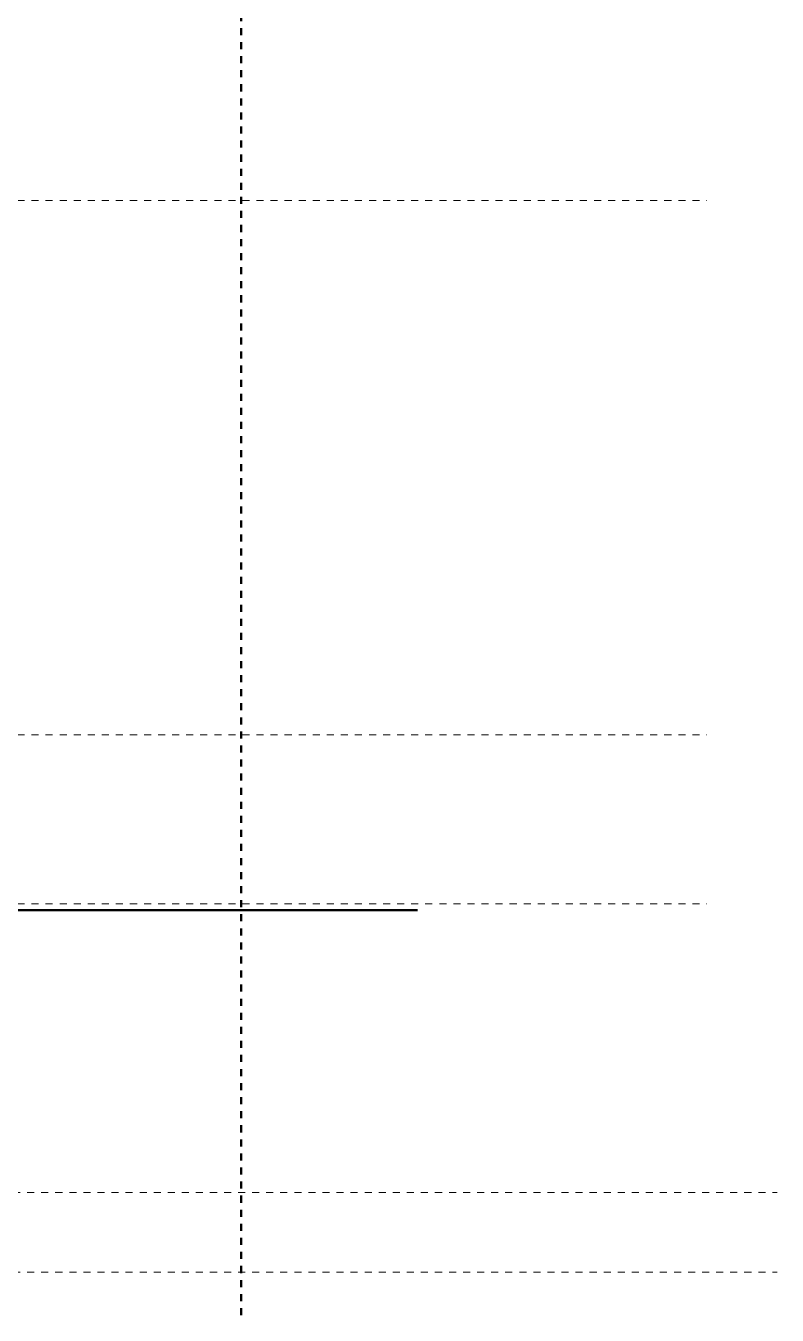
# Model space of a CAD drawing. Header units: metres. Extents: x -4613 to -4328, y -1 to 30.
# Drawn here: x -4338.84 to -4328.16, y -0.61 to 17.72 of the extents above; entities that cross this region are included whole.
import ezdxf

# ---------------------------------------------------------------- set-up
doc = ezdxf.new("R2010")
doc.units = ezdxf.units.M
doc.linetypes.add('AEC_Center', pattern=[0.024, 0.012, -0.004, 0.004, -0.004])
doc.linetypes.add('BOUNDARY', pattern=[0.016, 0.01, -0.003, 0, -0.003])
doc.layers.add('A-DETL', color=90, linetype='Continuous', lineweight=13)
doc.layers.add('A-FLOR-LEVL', color=51, linetype='Continuous', lineweight=5)

msp = doc.modelspace()

# ---------------------------------------------------------------- linework, layer by layer
at = {"layer": 'A-DETL', "linetype": 'BOUNDARY', "lineweight": 50}
msp.add_line((-4335.781, -0.61), (-4335.781, 26.905), dxfattribs=at)
at = {"layer": 'A-DETL', "lineweight": 50}
for p, q in [((-4333.475, 5.148), (-4339.395, 5.148)), ((-4333.273, 5.148), (-4333.475, 5.148))]:
    msp.add_line(p, q, dxfattribs=at)
at = {"layer": 'A-FLOR-LEVL', "linetype": 'AEC_Center'}
for p, q in [((-4462.961, 15.24), (-4329.158, 15.24)), ((-4462.961, 7.64), (-4329.158, 7.64)), ((-4462.961, 5.24), (-4329.158, 5.24)), ((-4456.223, 1.134), (-4328.155, 1.134)), ((-4456.223, 0), (-4328.155, 0))]:
    msp.add_line(p, q, dxfattribs=at)

doc.saveas('drawing.dxf')
